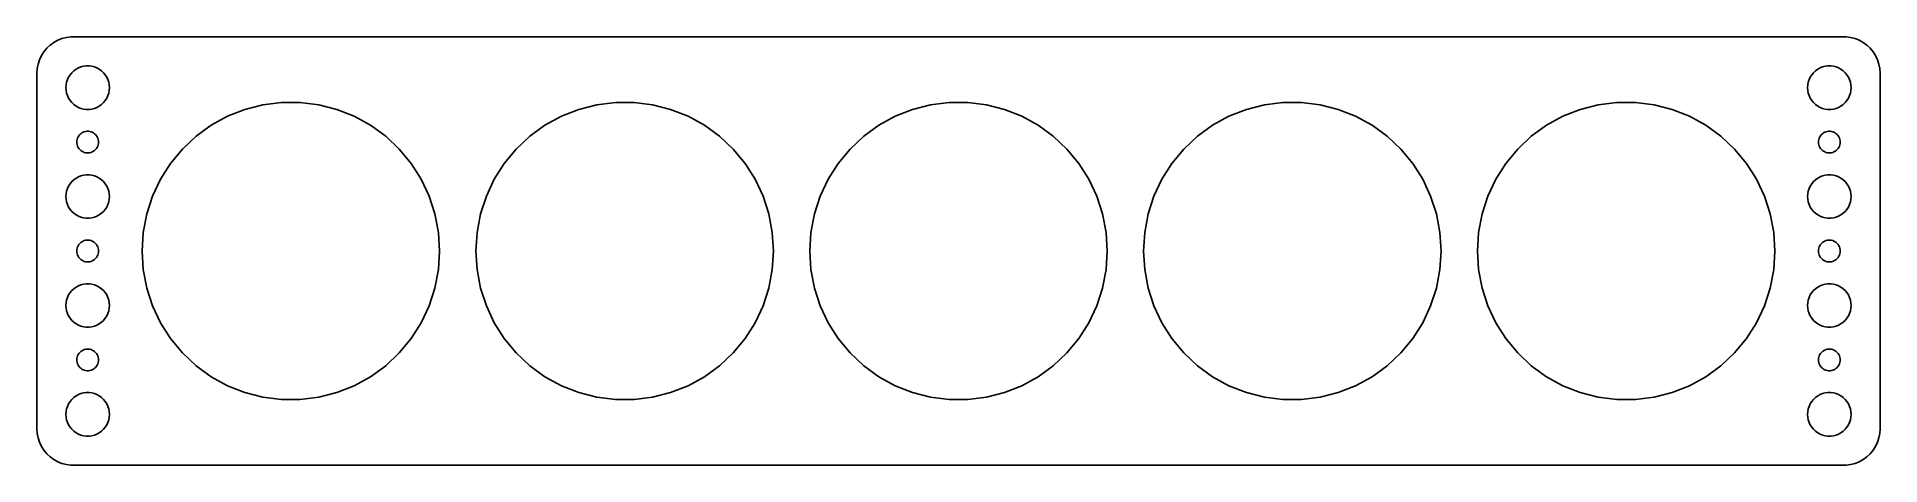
# Model space of a CAD drawing. Header units: metres. Extents: x -127 to 127, y -29 to 29.
import ezdxf

# ---------------------------------------------------------------- set-up
doc = ezdxf.new("R2010")
doc.units = ezdxf.units.M

msp = doc.modelspace()

# ---------------------------------------------------------------- linework, layer by layer
for p, q in [((-125.187, 28.3526), (-125.645, 27.9227)), ((-124.679, 28.7216), (-125.187, 28.3526)), ((-124.129, 29.0241), (-124.679, 28.7216)), ((-123.545, 29.2553), (-124.129, 29.0241)), ((-122.937, 29.4114), (-123.545, 29.2553)), ((-122.314, 29.4901), (-122.937, 29.4114)), ((122.314, 29.4901), (-122.314, 29.4901)), ((122.937, 29.4114), (122.314, 29.4901)), ((123.545, 29.2553), (122.937, 29.4114)), ((124.129, 29.0241), (123.545, 29.2553)), ((124.679, 28.7216), (124.129, 29.0241)), ((125.187, 28.3526), (124.679, 28.7216)), ((125.645, 27.9227), (125.187, 28.3526)), ((-126.843, 25.7434), (-126.961, 25.1267)), ((-126.649, 26.3406), (-126.843, 25.7434)), ((-126.382, 26.9088), (-126.649, 26.3406)), ((-126.045, 27.4389), (-126.382, 26.9088)), ((-125.645, 27.9227), (-126.045, 27.4389)), ((-120.927, 25.3532), (-120.562, 25.4469)), ((-120.562, 25.4469), (-120.188, 25.4941)), ((-120.188, 25.4941), (-119.812, 25.4941)), ((-119.812, 25.4941), (-119.438, 25.4469)), ((-119.438, 25.4469), (-119.073, 25.3532)), ((119.073, 25.3532), (119.438, 25.4469)), ((119.438, 25.4469), (119.812, 25.4941)), ((119.812, 25.4941), (120.188, 25.4941)), ((120.188, 25.4941), (120.562, 25.4469)), ((120.562, 25.4469), (120.927, 25.3532)), ((126.045, 27.4389), (125.645, 27.9227)), ((126.382, 26.9088), (126.045, 27.4389)), ((126.649, 26.3406), (126.382, 26.9088)), ((126.843, 25.7434), (126.649, 26.3406)), ((126.961, 25.1267), (126.843, 25.7434)), ((-126.961, 25.1267), (-127, 24.5)), ((-127, 24.5), (-127, -24.5)), ((-123, 22.5), (-122.976, 22.876)), ((-122.976, 22.876), (-122.906, 23.2461)), ((-122.906, 23.2461), (-122.789, 23.6044)), ((-122.789, 23.6044), (-122.629, 23.9453)), ((-122.629, 23.9453), (-122.427, 24.2634)), ((-122.427, 24.2634), (-122.187, 24.5536)), ((-122.187, 24.5536), (-121.912, 24.8115)), ((-121.912, 24.8115), (-121.607, 25.033)), ((-121.607, 25.033), (-121.277, 25.2145)), ((-121.277, 25.2145), (-120.927, 25.3532)), ((-119.073, 25.3532), (-118.723, 25.2145)), ((-118.723, 25.2145), (-118.393, 25.033)), ((-118.393, 25.033), (-118.088, 24.8115)), ((-118.088, 24.8115), (-117.813, 24.5536)), ((-117.813, 24.5536), (-117.573, 24.2634)), ((-117.573, 24.2634), (-117.371, 23.9453)), ((-117.371, 23.9453), (-117.211, 23.6044)), ((-117.211, 23.6044), (-117.094, 23.2461)), ((-117.094, 23.2461), (-117.024, 22.876)), ((-117.024, 22.876), (-117, 22.5)), ((117, 22.5), (117.024, 22.876)), ((117.024, 22.876), (117.094, 23.2461)), ((117.094, 23.2461), (117.211, 23.6044)), ((117.211, 23.6044), (117.371, 23.9453)), ((117.371, 23.9453), (117.573, 24.2634)), ((117.573, 24.2634), (117.813, 24.5536)), ((117.813, 24.5536), (118.088, 24.8115)), ((118.088, 24.8115), (118.393, 25.033)), ((118.393, 25.033), (118.723, 25.2145)), ((118.723, 25.2145), (119.073, 25.3532)), ((120.927, 25.3532), (121.277, 25.2145)), ((121.277, 25.2145), (121.607, 25.033)), ((121.607, 25.033), (121.912, 24.8115)), ((121.912, 24.8115), (122.187, 24.5536)), ((122.187, 24.5536), (122.427, 24.2634)), ((122.427, 24.2634), (122.629, 23.9453)), ((122.629, 23.9453), (122.789, 23.6044)), ((122.789, 23.6044), (122.906, 23.2461)), ((122.906, 23.2461), (122.976, 22.876)), ((122.976, 22.876), (123, 22.5)), ((127, 24.5), (126.961, 25.1267)), ((127, -24.5), (127, 24.5)), ((-122.976, 22.124), (-123, 22.5)), ((-122.906, 21.7539), (-122.976, 22.124)), ((-122.789, 21.3956), (-122.906, 21.7539)), ((-122.629, 21.0547), (-122.789, 21.3956)), ((-122.427, 20.7366), (-122.629, 21.0547)), ((-122.187, 20.4464), (-122.427, 20.7366)), ((-121.912, 20.1884), (-122.187, 20.4464)), ((-117.813, 20.4464), (-118.088, 20.1884)), ((-117.573, 20.7366), (-117.813, 20.4464)), ((-117.371, 21.0547), (-117.573, 20.7366)), ((-117.211, 21.3956), (-117.371, 21.0547)), ((-117.094, 21.7539), (-117.211, 21.3956)), ((-117.024, 22.124), (-117.094, 21.7539)), ((-117, 22.5), (-117.024, 22.124)), ((-95.8413, 20.1369), (-93.2872, 20.4595)), ((-93.2872, 20.4595), (-90.7128, 20.4595)), ((-90.7128, 20.4595), (-88.1587, 20.1369)), ((-49.8413, 20.1369), (-47.2872, 20.4595)), ((-47.2872, 20.4595), (-44.7128, 20.4595)), ((-44.7128, 20.4595), (-42.1587, 20.1369)), ((-3.84131, 20.1369), (-1.2872, 20.4595)), ((-1.2872, 20.4595), (1.2872, 20.4595)), ((1.2872, 20.4595), (3.84131, 20.1369)), ((42.1587, 20.1369), (44.7128, 20.4595)), ((44.7128, 20.4595), (47.2872, 20.4595)), ((47.2872, 20.4595), (49.8413, 20.1369)), ((88.1587, 20.1369), (90.7128, 20.4595)), ((90.7128, 20.4595), (93.2872, 20.4595)), ((93.2872, 20.4595), (95.8413, 20.1369)), ((117.024, 22.124), (117, 22.5)), ((117.094, 21.7539), (117.024, 22.124)), ((117.211, 21.3956), (117.094, 21.7539)), ((117.371, 21.0547), (117.211, 21.3956)), ((117.573, 20.7366), (117.371, 21.0547)), ((117.813, 20.4464), (117.573, 20.7366)), ((118.088, 20.1884), (117.813, 20.4464)), ((122.187, 20.4464), (121.912, 20.1884)), ((122.427, 20.7366), (122.187, 20.4464)), ((122.629, 21.0547), (122.427, 20.7366)), ((122.789, 21.3956), (122.629, 21.0547)), ((122.906, 21.7539), (122.789, 21.3956)), ((122.976, 22.124), (122.906, 21.7539)), ((123, 22.5), (122.976, 22.124)), ((-121.607, 19.967), (-121.912, 20.1884)), ((-121.277, 19.7855), (-121.607, 19.967)), ((-120.927, 19.6468), (-121.277, 19.7855)), ((-120.562, 19.5531), (-120.927, 19.6468)), ((-120.188, 19.5059), (-120.562, 19.5531)), ((-119.812, 19.5059), (-120.188, 19.5059)), ((-119.438, 19.5531), (-119.812, 19.5059)), ((-119.073, 19.6468), (-119.438, 19.5531)), ((-118.723, 19.7855), (-119.073, 19.6468)), ((-118.393, 19.967), (-118.723, 19.7855)), ((-118.088, 20.1884), (-118.393, 19.967)), ((-102.984, 17.3087), (-100.728, 18.549)), ((-100.728, 18.549), (-98.3348, 19.4967)), ((-98.3348, 19.4967), (-95.8413, 20.1369)), ((-88.1587, 20.1369), (-85.6651, 19.4967)), ((-85.6651, 19.4967), (-83.2715, 18.549)), ((-83.2715, 18.549), (-81.0155, 17.3087)), ((-56.9844, 17.3087), (-54.7285, 18.549)), ((-54.7285, 18.549), (-52.3348, 19.4967)), ((-52.3348, 19.4967), (-49.8413, 20.1369)), ((-42.1587, 20.1369), (-39.6651, 19.4967)), ((-39.6651, 19.4967), (-37.2715, 18.549)), ((-37.2715, 18.549), (-35.0155, 17.3087)), ((-10.9844, 17.3087), (-8.72847, 18.549)), ((-8.72847, 18.549), (-6.33484, 19.4967)), ((-6.33484, 19.4967), (-3.84131, 20.1369)), ((3.84131, 20.1369), (6.33484, 19.4967)), ((6.33484, 19.4967), (8.72847, 18.549)), ((8.72847, 18.549), (10.9844, 17.3087)), ((35.0155, 17.3087), (37.2715, 18.549)), ((37.2715, 18.549), (39.6651, 19.4967)), ((39.6651, 19.4967), (42.1587, 20.1369)), ((49.8413, 20.1369), (52.3348, 19.4967)), ((52.3348, 19.4967), (54.7285, 18.549)), ((54.7285, 18.549), (56.9844, 17.3087)), ((81.0155, 17.3087), (83.2715, 18.549)), ((83.2715, 18.549), (85.6651, 19.4967)), ((85.6651, 19.4967), (88.1587, 20.1369)), ((95.8413, 20.1369), (98.3348, 19.4967)), ((98.3348, 19.4967), (100.728, 18.549)), ((100.728, 18.549), (102.984, 17.3087)), ((118.393, 19.967), (118.088, 20.1884)), ((118.723, 19.7855), (118.393, 19.967)), ((119.073, 19.6468), (118.723, 19.7855)), ((119.438, 19.5531), (119.073, 19.6468)), ((119.812, 19.5059), (119.438, 19.5531)), ((120.188, 19.5059), (119.812, 19.5059)), ((120.562, 19.5531), (120.188, 19.5059)), ((120.927, 19.6468), (120.562, 19.5531)), ((121.277, 19.7855), (120.927, 19.6468)), ((121.607, 19.967), (121.277, 19.7855)), ((121.912, 20.1884), (121.607, 19.967)), ((-121.488, 15.188), (-121.453, 15.373)), ((-121.453, 15.373), (-121.395, 15.5522)), ((-121.395, 15.5522), (-121.314, 15.7226)), ((-121.314, 15.7226), (-121.214, 15.8817)), ((-121.214, 15.8817), (-121.093, 16.0268)), ((-121.093, 16.0268), (-120.956, 16.1558)), ((-120.956, 16.1558), (-120.804, 16.2665)), ((-120.804, 16.2665), (-120.639, 16.3572)), ((-120.639, 16.3572), (-120.464, 16.4266)), ((-120.464, 16.4266), (-120.281, 16.4734)), ((-120.281, 16.4734), (-120.094, 16.497)), ((-120.094, 16.497), (-119.906, 16.497)), ((-119.906, 16.497), (-119.719, 16.4734)), ((-119.719, 16.4734), (-119.536, 16.4266)), ((-119.536, 16.4266), (-119.361, 16.3572)), ((-119.361, 16.3572), (-119.196, 16.2665)), ((-119.196, 16.2665), (-119.044, 16.1558)), ((-119.044, 16.1558), (-118.907, 16.0268)), ((-118.907, 16.0268), (-118.786, 15.8817)), ((-118.786, 15.8817), (-118.686, 15.7226)), ((-118.686, 15.7226), (-118.605, 15.5522)), ((-118.605, 15.5522), (-118.547, 15.373)), ((-118.547, 15.373), (-118.512, 15.188)), ((-106.944, 14.0332), (-105.067, 15.7955)), ((-105.067, 15.7955), (-102.984, 17.3087)), ((-81.0155, 17.3087), (-78.9328, 15.7955)), ((-78.9328, 15.7955), (-77.0561, 14.0332)), ((-60.9438, 14.0332), (-59.0672, 15.7955)), ((-59.0672, 15.7955), (-56.9844, 17.3087)), ((-35.0155, 17.3087), (-32.9328, 15.7955)), ((-32.9328, 15.7955), (-31.0561, 14.0332)), ((-14.9438, 14.0332), (-13.0672, 15.7955)), ((-13.0672, 15.7955), (-10.9844, 17.3087)), ((10.9844, 17.3087), (13.0672, 15.7955)), ((13.0672, 15.7955), (14.9438, 14.0332)), ((31.0561, 14.0332), (32.9328, 15.7955)), ((32.9328, 15.7955), (35.0155, 17.3087)), ((56.9844, 17.3087), (59.0672, 15.7955)), ((59.0672, 15.7955), (60.9438, 14.0332)), ((77.0561, 14.0332), (78.9328, 15.7955)), ((78.9328, 15.7955), (81.0155, 17.3087)), ((102.984, 17.3087), (105.067, 15.7955)), ((105.067, 15.7955), (106.944, 14.0332)), ((118.512, 15.188), (118.547, 15.373)), ((118.547, 15.373), (118.605, 15.5522)), ((118.605, 15.5522), (118.686, 15.7226)), ((118.686, 15.7226), (118.786, 15.8817)), ((118.786, 15.8817), (118.907, 16.0268)), ((118.907, 16.0268), (119.044, 16.1558)), ((119.044, 16.1558), (119.196, 16.2665)), ((119.196, 16.2665), (119.361, 16.3572)), ((119.361, 16.3572), (119.536, 16.4266)), ((119.536, 16.4266), (119.719, 16.4734)), ((119.719, 16.4734), (119.906, 16.497)), ((119.906, 16.497), (120.094, 16.497)), ((120.094, 16.497), (120.281, 16.4734)), ((120.281, 16.4734), (120.464, 16.4266)), ((120.464, 16.4266), (120.639, 16.3572)), ((120.639, 16.3572), (120.804, 16.2665)), ((120.804, 16.2665), (120.956, 16.1558)), ((120.956, 16.1558), (121.093, 16.0268)), ((121.093, 16.0268), (121.214, 15.8817)), ((121.214, 15.8817), (121.314, 15.7226)), ((121.314, 15.7226), (121.395, 15.5522)), ((121.395, 15.5522), (121.453, 15.373)), ((121.453, 15.373), (121.488, 15.188)), ((-121.5, 15), (-121.488, 15.188)), ((-121.488, 14.812), (-121.5, 15)), ((-121.453, 14.627), (-121.488, 14.812)), ((-121.395, 14.4478), (-121.453, 14.627)), ((-121.314, 14.2774), (-121.395, 14.4478)), ((-121.214, 14.1183), (-121.314, 14.2774)), ((-121.093, 13.9732), (-121.214, 14.1183)), ((-120.956, 13.8442), (-121.093, 13.9732)), ((-120.804, 13.7335), (-120.956, 13.8442)), ((-120.639, 13.6427), (-120.804, 13.7335)), ((-120.464, 13.5734), (-120.639, 13.6427)), ((-120.281, 13.5266), (-120.464, 13.5734)), ((-120.094, 13.5029), (-120.281, 13.5266)), ((-119.906, 13.5029), (-120.094, 13.5029)), ((-119.719, 13.5266), (-119.906, 13.5029)), ((-119.536, 13.5734), (-119.719, 13.5266)), ((-119.361, 13.6427), (-119.536, 13.5734)), ((-119.196, 13.7335), (-119.361, 13.6427)), ((-119.044, 13.8442), (-119.196, 13.7335)), ((-118.907, 13.9732), (-119.044, 13.8442)), ((-118.786, 14.1183), (-118.907, 13.9732)), ((-118.686, 14.2774), (-118.786, 14.1183)), ((-118.605, 14.4478), (-118.686, 14.2774)), ((-118.547, 14.627), (-118.605, 14.4478)), ((-118.512, 14.812), (-118.547, 14.627)), ((-118.512, 15.188), (-118.5, 15)), ((-118.5, 15), (-118.512, 14.812)), ((-108.585, 12.0496), (-106.944, 14.0332)), ((-77.0561, 14.0332), (-75.4151, 12.0496)), ((-62.5848, 12.0496), (-60.9438, 14.0332)), ((-31.0561, 14.0332), (-29.4151, 12.0496)), ((-16.5848, 12.0496), (-14.9438, 14.0332)), ((14.9438, 14.0332), (16.5848, 12.0496)), ((29.4151, 12.0496), (31.0561, 14.0332)), ((60.9438, 14.0332), (62.5848, 12.0496)), ((75.4151, 12.0496), (77.0561, 14.0332)), ((106.944, 14.0332), (108.585, 12.0496)), ((118.5, 15), (118.512, 15.188)), ((118.512, 14.812), (118.5, 15)), ((118.547, 14.627), (118.512, 14.812)), ((118.605, 14.4478), (118.547, 14.627)), ((118.686, 14.2774), (118.605, 14.4478)), ((118.786, 14.1183), (118.686, 14.2774)), ((118.907, 13.9732), (118.786, 14.1183)), ((119.044, 13.8442), (118.907, 13.9732)), ((119.196, 13.7335), (119.044, 13.8442)), ((119.361, 13.6427), (119.196, 13.7335)), ((119.536, 13.5734), (119.361, 13.6427)), ((119.719, 13.5266), (119.536, 13.5734)), ((119.906, 13.5029), (119.719, 13.5266)), ((120.094, 13.5029), (119.906, 13.5029)), ((120.281, 13.5266), (120.094, 13.5029)), ((120.464, 13.5734), (120.281, 13.5266)), ((120.639, 13.6427), (120.464, 13.5734)), ((120.804, 13.7335), (120.639, 13.6427)), ((120.956, 13.8442), (120.804, 13.7335)), ((121.093, 13.9732), (120.956, 13.8442)), ((121.214, 14.1183), (121.093, 13.9732)), ((121.314, 14.2774), (121.214, 14.1183)), ((121.395, 14.4478), (121.314, 14.2774)), ((121.453, 14.627), (121.395, 14.4478)), ((121.488, 14.812), (121.453, 14.627)), ((121.488, 15.188), (121.5, 15)), ((121.5, 15), (121.488, 14.812)), ((-121.607, 10.033), (-121.277, 10.2145)), ((-121.277, 10.2145), (-120.927, 10.3532)), ((-120.927, 10.3532), (-120.562, 10.4469)), ((-120.562, 10.4469), (-120.188, 10.4941)), ((-120.188, 10.4941), (-119.812, 10.4941)), ((-119.812, 10.4941), (-119.438, 10.4469)), ((-119.438, 10.4469), (-119.073, 10.3532)), ((-119.073, 10.3532), (-118.723, 10.2145)), ((-118.723, 10.2145), (-118.393, 10.033)), ((-109.964, 9.87595), (-108.585, 12.0496)), ((-75.4151, 12.0496), (-74.0357, 9.87595)), ((-63.9643, 9.87595), (-62.5848, 12.0496)), ((-29.4151, 12.0496), (-28.0357, 9.87595)), ((-17.9643, 9.87595), (-16.5848, 12.0496)), ((16.5848, 12.0496), (17.9643, 9.87595)), ((28.0357, 9.87595), (29.4151, 12.0496)), ((62.5848, 12.0496), (63.9643, 9.87595)), ((74.0357, 9.87595), (75.4151, 12.0496)), ((108.585, 12.0496), (109.964, 9.87595)), ((118.393, 10.033), (118.723, 10.2145)), ((118.723, 10.2145), (119.073, 10.3532)), ((119.073, 10.3532), (119.438, 10.4469)), ((119.438, 10.4469), (119.812, 10.4941)), ((119.812, 10.4941), (120.188, 10.4941)), ((120.188, 10.4941), (120.562, 10.4469)), ((120.562, 10.4469), (120.927, 10.3532)), ((120.927, 10.3532), (121.277, 10.2145)), ((121.277, 10.2145), (121.607, 10.033)), ((-123, 7.5), (-122.976, 7.87599)), ((-122.976, 7.87599), (-122.906, 8.24606)), ((-122.906, 8.24606), (-122.789, 8.60437)), ((-122.789, 8.60437), (-122.629, 8.94525)), ((-122.629, 8.94525), (-122.427, 9.26335)), ((-122.427, 9.26335), (-122.187, 9.55363)), ((-122.187, 9.55363), (-121.912, 9.81154)), ((-121.912, 9.81154), (-121.607, 10.033)), ((-118.393, 10.033), (-118.088, 9.81154)), ((-118.088, 9.81154), (-117.813, 9.55363)), ((-117.813, 9.55363), (-117.573, 9.26335)), ((-117.573, 9.26335), (-117.371, 8.94525)), ((-117.371, 8.94525), (-117.211, 8.60437)), ((-117.211, 8.60437), (-117.094, 8.24606)), ((-117.094, 8.24606), (-117.024, 7.87599)), ((-117.024, 7.87599), (-117, 7.5)), ((-111.06, 7.54654), (-109.964, 9.87595)), ((-74.0357, 9.87595), (-72.9396, 7.54654)), ((-65.0604, 7.54654), (-63.9643, 9.87595)), ((-28.0357, 9.87595), (-26.9396, 7.54654)), ((-19.0604, 7.54654), (-17.9643, 9.87595)), ((17.9643, 9.87595), (19.0604, 7.54654)), ((26.9396, 7.54654), (28.0357, 9.87595)), ((63.9643, 9.87595), (65.0604, 7.54654)), ((72.9396, 7.54654), (74.0357, 9.87595)), ((109.964, 9.87595), (111.06, 7.54654)), ((117, 7.5), (117.024, 7.87599)), ((117.024, 7.87599), (117.094, 8.24606)), ((117.094, 8.24606), (117.211, 8.60437)), ((117.211, 8.60437), (117.371, 8.94525)), ((117.371, 8.94525), (117.573, 9.26335)), ((117.573, 9.26335), (117.813, 9.55363)), ((117.813, 9.55363), (118.088, 9.81154)), ((118.088, 9.81154), (118.393, 10.033)), ((121.607, 10.033), (121.912, 9.81154)), ((121.912, 9.81154), (122.187, 9.55363)), ((122.187, 9.55363), (122.427, 9.26335)), ((122.427, 9.26335), (122.629, 8.94525)), ((122.629, 8.94525), (122.789, 8.60437)), ((122.789, 8.60437), (122.906, 8.24606)), ((122.906, 8.24606), (122.976, 7.87599)), ((122.976, 7.87599), (123, 7.5)), ((-122.976, 7.12399), (-123, 7.5)), ((-122.906, 6.75392), (-122.976, 7.12399)), ((-122.789, 6.39561), (-122.906, 6.75392)), ((-122.629, 6.05473), (-122.789, 6.39561)), ((-122.427, 5.73663), (-122.629, 6.05473)), ((-122.187, 5.44635), (-122.427, 5.73663)), ((-121.912, 5.18845), (-122.187, 5.44635)), ((-121.607, 4.96701), (-121.912, 5.18845)), ((-118.088, 5.18845), (-118.393, 4.96701)), ((-117.813, 5.44635), (-118.088, 5.18845)), ((-117.573, 5.73663), (-117.813, 5.44635)), ((-117.371, 6.05473), (-117.573, 5.73663)), ((-117.211, 6.39561), (-117.371, 6.05473)), ((-117.094, 6.75392), (-117.211, 6.39561)), ((-117.024, 7.12399), (-117.094, 6.75392)), ((-117, 7.5), (-117.024, 7.12399)), ((-112.338, 2.56932), (-111.856, 5.09813)), ((-111.856, 5.09813), (-111.06, 7.54654)), ((-72.9396, 7.54654), (-72.144, 5.09813)), ((-72.144, 5.09813), (-71.6617, 2.56932)), ((-66.3383, 2.56932), (-65.856, 5.09813)), ((-65.856, 5.09813), (-65.0604, 7.54654)), ((-26.9396, 7.54654), (-26.144, 5.09813)), ((-26.144, 5.09813), (-25.6616, 2.56932)), ((-20.3383, 2.56932), (-19.8559, 5.09813)), ((-19.8559, 5.09813), (-19.0604, 7.54654)), ((19.0604, 7.54654), (19.8559, 5.09813)), ((19.8559, 5.09813), (20.3383, 2.56932)), ((25.6616, 2.56932), (26.144, 5.09813)), ((26.144, 5.09813), (26.9396, 7.54654)), ((65.0604, 7.54654), (65.856, 5.09813)), ((65.856, 5.09813), (66.3383, 2.56932)), ((71.6617, 2.56932), (72.144, 5.09813)), ((72.144, 5.09813), (72.9396, 7.54654)), ((111.06, 7.54654), (111.856, 5.09813)), ((111.856, 5.09813), (112.338, 2.56932)), ((117.024, 7.12399), (117, 7.5)), ((117.094, 6.75392), (117.024, 7.12399)), ((117.211, 6.39561), (117.094, 6.75392)), ((117.371, 6.05473), (117.211, 6.39561)), ((117.573, 5.73663), (117.371, 6.05473)), ((117.813, 5.44635), (117.573, 5.73663)), ((118.088, 5.18845), (117.813, 5.44635)), ((118.393, 4.96701), (118.088, 5.18845)), ((121.912, 5.18845), (121.607, 4.96701)), ((122.187, 5.44635), (121.912, 5.18845)), ((122.427, 5.73663), (122.187, 5.44635)), ((122.629, 6.05473), (122.427, 5.73663)), ((122.789, 6.39561), (122.629, 6.05473)), ((122.906, 6.75392), (122.789, 6.39561)), ((122.976, 7.12399), (122.906, 6.75392)), ((123, 7.5), (122.976, 7.12399)), ((-121.277, 4.78551), (-121.607, 4.96701)), ((-120.927, 4.64682), (-121.277, 4.78551)), ((-120.562, 4.55313), (-120.927, 4.64682)), ((-120.188, 4.50591), (-120.562, 4.55313)), ((-119.812, 4.50591), (-120.188, 4.50591)), ((-119.438, 4.55313), (-119.812, 4.50591)), ((-119.073, 4.64682), (-119.438, 4.55313)), ((-118.723, 4.78551), (-119.073, 4.64682)), ((-118.393, 4.96701), (-118.723, 4.78551)), ((-112.5, 0), (-112.338, 2.56932)), ((-71.6617, 2.56932), (-71.5, 0)), ((-66.5, 0), (-66.3383, 2.56932)), ((-25.6616, 2.56932), (-25.5, 0)), ((-20.5, 0), (-20.3383, 2.56932)), ((20.3383, 2.56932), (20.5, 0)), ((25.5, 0), (25.6616, 2.56932)), ((66.3383, 2.56932), (66.5, 0)), ((71.5, 0), (71.6617, 2.56932)), ((112.338, 2.56932), (112.5, 0)), ((118.723, 4.78551), (118.393, 4.96701)), ((119.073, 4.64682), (118.723, 4.78551)), ((119.438, 4.55313), (119.073, 4.64682)), ((119.812, 4.50591), (119.438, 4.55313)), ((120.188, 4.50591), (119.812, 4.50591)), ((120.562, 4.55313), (120.188, 4.50591)), ((120.927, 4.64682), (120.562, 4.55313)), ((121.277, 4.78551), (120.927, 4.64682)), ((121.607, 4.96701), (121.277, 4.78551)), ((-121.5, 0), (-121.488, 0.18799)), ((-121.488, -0.18799), (-121.5, 0)), ((-121.488, 0.18799), (-121.453, 0.37303)), ((-121.453, 0.37303), (-121.395, 0.55219)), ((-121.395, 0.55219), (-121.314, 0.72263)), ((-121.314, 0.72263), (-121.214, 0.88167)), ((-121.214, 0.88167), (-121.093, 1.02681)), ((-121.093, 1.02681), (-120.956, 1.15576)), ((-120.956, 1.15576), (-120.804, 1.26648)), ((-120.804, 1.26648), (-120.639, 1.35724)), ((-120.639, 1.35724), (-120.464, 1.42657)), ((-120.464, 1.42657), (-120.281, 1.47342)), ((-120.281, 1.47342), (-120.094, 1.49704)), ((-120.094, 1.49704), (-119.906, 1.49704)), ((-119.906, 1.49704), (-119.719, 1.47342)), ((-119.719, 1.47342), (-119.536, 1.42657)), ((-119.536, 1.42657), (-119.361, 1.35724)), ((-119.361, 1.35724), (-119.196, 1.26648)), ((-119.196, 1.26648), (-119.044, 1.15576)), ((-119.044, 1.15576), (-118.907, 1.02681)), ((-118.907, 1.02681), (-118.786, 0.88167)), ((-118.786, 0.88167), (-118.686, 0.72263)), ((-118.686, 0.72263), (-118.605, 0.55219)), ((-118.605, 0.55219), (-118.547, 0.37303)), ((-118.547, 0.37303), (-118.512, 0.18799)), ((-118.512, 0.18799), (-118.5, 0)), ((-118.5, 0), (-118.512, -0.18799)), ((-112.338, -2.56932), (-112.5, 0)), ((-71.5, 0), (-71.6617, -2.56932)), ((-66.3383, -2.56932), (-66.5, 0)), ((-25.5, 0), (-25.6616, -2.56932)), ((-20.3383, -2.56932), (-20.5, 0)), ((20.5, 0), (20.3383, -2.56932)), ((25.6616, -2.56932), (25.5, 0)), ((66.5, 0), (66.3383, -2.56932)), ((71.6617, -2.56932), (71.5, 0)), ((112.5, 0), (112.338, -2.56932)), ((118.5, 0), (118.512, 0.18799)), ((118.512, -0.18799), (118.5, 0)), ((118.512, 0.18799), (118.547, 0.37303)), ((118.547, 0.37303), (118.605, 0.55219)), ((118.605, 0.55219), (118.686, 0.72263)), ((118.686, 0.72263), (118.786, 0.88167)), ((118.786, 0.88167), (118.907, 1.02681)), ((118.907, 1.02681), (119.044, 1.15576)), ((119.044, 1.15576), (119.196, 1.26648)), ((119.196, 1.26648), (119.361, 1.35724)), ((119.361, 1.35724), (119.536, 1.42657)), ((119.536, 1.42657), (119.719, 1.47342)), ((119.719, 1.47342), (119.906, 1.49704)), ((119.906, 1.49704), (120.094, 1.49704)), ((120.094, 1.49704), (120.281, 1.47342)), ((120.281, 1.47342), (120.464, 1.42657)), ((120.464, 1.42657), (120.639, 1.35724)), ((120.639, 1.35724), (120.804, 1.26648)), ((120.804, 1.26648), (120.956, 1.15576)), ((120.956, 1.15576), (121.093, 1.02681)), ((121.093, 1.02681), (121.214, 0.88167)), ((121.214, 0.88167), (121.314, 0.72263)), ((121.314, 0.72263), (121.395, 0.55219)), ((121.395, 0.55219), (121.453, 0.37303)), ((121.453, 0.37303), (121.488, 0.18799)), ((121.488, 0.18799), (121.5, 0)), ((121.5, 0), (121.488, -0.18799)), ((-121.453, -0.37303), (-121.488, -0.18799)), ((-121.395, -0.55219), (-121.453, -0.37303)), ((-121.314, -0.72263), (-121.395, -0.55219)), ((-121.214, -0.88167), (-121.314, -0.72263)), ((-121.093, -1.02681), (-121.214, -0.88167)), ((-120.956, -1.15576), (-121.093, -1.02681)), ((-120.804, -1.26648), (-120.956, -1.15576)), ((-120.639, -1.35724), (-120.804, -1.26648)), ((-120.464, -1.42657), (-120.639, -1.35724)), ((-120.281, -1.47342), (-120.464, -1.42657)), ((-120.094, -1.49704), (-120.281, -1.47342)), ((-119.906, -1.49704), (-120.094, -1.49704)), ((-119.719, -1.47342), (-119.906, -1.49704)), ((-119.536, -1.42657), (-119.719, -1.47342)), ((-119.361, -1.35724), (-119.536, -1.42657)), ((-119.196, -1.26648), (-119.361, -1.35724)), ((-119.044, -1.15576), (-119.196, -1.26648)), ((-118.907, -1.02681), (-119.044, -1.15576)), ((-118.786, -0.88167), (-118.907, -1.02681)), ((-118.686, -0.72263), (-118.786, -0.88167)), ((-118.605, -0.55219), (-118.686, -0.72263)), ((-118.547, -0.37303), (-118.605, -0.55219)), ((-118.512, -0.18799), (-118.547, -0.37303)), ((118.547, -0.37303), (118.512, -0.18799)), ((118.605, -0.55219), (118.547, -0.37303)), ((118.686, -0.72263), (118.605, -0.55219)), ((118.786, -0.88167), (118.686, -0.72263)), ((118.907, -1.02681), (118.786, -0.88167)), ((119.044, -1.15576), (118.907, -1.02681)), ((119.196, -1.26648), (119.044, -1.15576)), ((119.361, -1.35724), (119.196, -1.26648)), ((119.536, -1.42657), (119.361, -1.35724)), ((119.719, -1.47342), (119.536, -1.42657)), ((119.906, -1.49704), (119.719, -1.47342)), ((120.094, -1.49704), (119.906, -1.49704)), ((120.281, -1.47342), (120.094, -1.49704)), ((120.464, -1.42657), (120.281, -1.47342)), ((120.639, -1.35724), (120.464, -1.42657)), ((120.804, -1.26648), (120.639, -1.35724)), ((120.956, -1.15576), (120.804, -1.26648)), ((121.093, -1.02681), (120.956, -1.15576)), ((121.214, -0.88167), (121.093, -1.02681)), ((121.314, -0.72263), (121.214, -0.88167)), ((121.395, -0.55219), (121.314, -0.72263)), ((121.453, -0.37303), (121.395, -0.55219)), ((121.488, -0.18799), (121.453, -0.37303)), ((-121.912, -5.18845), (-121.607, -4.96701)), ((-121.607, -4.96701), (-121.277, -4.78551)), ((-121.277, -4.78551), (-120.927, -4.64682)), ((-120.927, -4.64682), (-120.562, -4.55313)), ((-120.562, -4.55313), (-120.188, -4.50591)), ((-120.188, -4.50591), (-119.812, -4.50591)), ((-119.812, -4.50591), (-119.438, -4.55313)), ((-119.438, -4.55313), (-119.073, -4.64682)), ((-119.073, -4.64682), (-118.723, -4.78551)), ((-118.723, -4.78551), (-118.393, -4.96701)), ((-118.393, -4.96701), (-118.088, -5.18845)), ((-111.856, -5.09813), (-112.338, -2.56932)), ((-71.6617, -2.56932), (-72.144, -5.09813)), ((-65.856, -5.09813), (-66.3383, -2.56932)), ((-25.6616, -2.56932), (-26.144, -5.09813)), ((-19.8559, -5.09813), (-20.3383, -2.56932)), ((20.3383, -2.56932), (19.8559, -5.09813)), ((26.144, -5.09813), (25.6616, -2.56932)), ((66.3383, -2.56932), (65.856, -5.09813)), ((72.144, -5.09813), (71.6617, -2.56932)), ((112.338, -2.56932), (111.856, -5.09813)), ((118.088, -5.18845), (118.393, -4.96701)), ((118.393, -4.96701), (118.723, -4.78551)), ((118.723, -4.78551), (119.073, -4.64682)), ((119.073, -4.64682), (119.438, -4.55313)), ((119.438, -4.55313), (119.812, -4.50591)), ((119.812, -4.50591), (120.188, -4.50591)), ((120.188, -4.50591), (120.562, -4.55313)), ((120.562, -4.55313), (120.927, -4.64682)), ((120.927, -4.64682), (121.277, -4.78551)), ((121.277, -4.78551), (121.607, -4.96701)), ((121.607, -4.96701), (121.912, -5.18845)), ((-123, -7.5), (-122.976, -7.12399)), ((-122.976, -7.87599), (-123, -7.5)), ((-122.976, -7.12399), (-122.906, -6.75392)), ((-122.906, -6.75392), (-122.789, -6.39561)), ((-122.789, -6.39561), (-122.629, -6.05473)), ((-122.629, -6.05473), (-122.427, -5.73663)), ((-122.427, -5.73663), (-122.187, -5.44635)), ((-122.187, -5.44635), (-121.912, -5.18845)), ((-118.088, -5.18845), (-117.813, -5.44635)), ((-117.813, -5.44635), (-117.573, -5.73663)), ((-117.573, -5.73663), (-117.371, -6.05473)), ((-117.371, -6.05473), (-117.211, -6.39561)), ((-117.211, -6.39561), (-117.094, -6.75392)), ((-117.094, -6.75392), (-117.024, -7.12399)), ((-117.024, -7.12399), (-117, -7.5)), ((-117, -7.5), (-117.024, -7.87599)), ((-111.06, -7.54654), (-111.856, -5.09813)), ((-109.964, -9.87595), (-111.06, -7.54654)), ((-72.9396, -7.54654), (-74.0357, -9.87595)), ((-72.144, -5.09813), (-72.9396, -7.54654)), ((-65.0604, -7.54654), (-65.856, -5.09813)), ((-63.9643, -9.87595), (-65.0604, -7.54654)), ((-26.9396, -7.54654), (-28.0357, -9.87595)), ((-26.144, -5.09813), (-26.9396, -7.54654)), ((-19.0604, -7.54654), (-19.8559, -5.09813)), ((-17.9643, -9.87595), (-19.0604, -7.54654)), ((19.0604, -7.54654), (17.9643, -9.87595)), ((19.8559, -5.09813), (19.0604, -7.54654)), ((26.9396, -7.54654), (26.144, -5.09813)), ((28.0357, -9.87595), (26.9396, -7.54654)), ((65.0604, -7.54654), (63.9643, -9.87595)), ((65.856, -5.09813), (65.0604, -7.54654)), ((72.9396, -7.54654), (72.144, -5.09813)), ((74.0357, -9.87595), (72.9396, -7.54654)), ((111.06, -7.54654), (109.964, -9.87595)), ((111.856, -5.09813), (111.06, -7.54654)), ((117, -7.5), (117.024, -7.12399)), ((117.024, -7.87599), (117, -7.5)), ((117.024, -7.12399), (117.094, -6.75392)), ((117.094, -6.75392), (117.211, -6.39561)), ((117.211, -6.39561), (117.371, -6.05473)), ((117.371, -6.05473), (117.573, -5.73663)), ((117.573, -5.73663), (117.813, -5.44635)), ((117.813, -5.44635), (118.088, -5.18845)), ((121.912, -5.18845), (122.187, -5.44635)), ((122.187, -5.44635), (122.427, -5.73663)), ((122.427, -5.73663), (122.629, -6.05473)), ((122.629, -6.05473), (122.789, -6.39561)), ((122.789, -6.39561), (122.906, -6.75392)), ((122.906, -6.75392), (122.976, -7.12399)), ((122.976, -7.12399), (123, -7.5)), ((123, -7.5), (122.976, -7.87599)), ((-122.906, -8.24606), (-122.976, -7.87599)), ((-122.789, -8.60437), (-122.906, -8.24606)), ((-122.629, -8.94525), (-122.789, -8.60437)), ((-122.427, -9.26335), (-122.629, -8.94525)), ((-122.187, -9.55363), (-122.427, -9.26335)), ((-121.912, -9.81154), (-122.187, -9.55363)), ((-121.607, -10.033), (-121.912, -9.81154)), ((-121.277, -10.2145), (-121.607, -10.033)), ((-118.393, -10.033), (-118.723, -10.2145)), ((-118.088, -9.81154), (-118.393, -10.033)), ((-117.813, -9.55363), (-118.088, -9.81154)), ((-117.573, -9.26335), (-117.813, -9.55363)), ((-117.371, -8.94525), (-117.573, -9.26335)), ((-117.211, -8.60437), (-117.371, -8.94525)), ((-117.094, -8.24606), (-117.211, -8.60437)), ((-117.024, -7.87599), (-117.094, -8.24606)), ((-108.585, -12.0496), (-109.964, -9.87595)), ((-74.0357, -9.87595), (-75.4151, -12.0496)), ((-62.5848, -12.0496), (-63.9643, -9.87595)), ((-28.0357, -9.87595), (-29.4151, -12.0496)), ((-16.5848, -12.0496), (-17.9643, -9.87595)), ((17.9643, -9.87595), (16.5848, -12.0496)), ((29.4151, -12.0496), (28.0357, -9.87595)), ((63.9643, -9.87595), (62.5848, -12.0496)), ((75.4151, -12.0496), (74.0357, -9.87595)), ((109.964, -9.87595), (108.585, -12.0496)), ((117.094, -8.24606), (117.024, -7.87599)), ((117.211, -8.60437), (117.094, -8.24606)), ((117.371, -8.94525), (117.211, -8.60437)), ((117.573, -9.26335), (117.371, -8.94525)), ((117.813, -9.55363), (117.573, -9.26335)), ((118.088, -9.81154), (117.813, -9.55363)), ((118.393, -10.033), (118.088, -9.81154)), ((118.723, -10.2145), (118.393, -10.033)), ((121.607, -10.033), (121.277, -10.2145)), ((121.912, -9.81154), (121.607, -10.033)), ((122.187, -9.55363), (121.912, -9.81154)), ((122.427, -9.26335), (122.187, -9.55363)), ((122.629, -8.94525), (122.427, -9.26335)), ((122.789, -8.60437), (122.629, -8.94525)), ((122.906, -8.24606), (122.789, -8.60437)), ((122.976, -7.87599), (122.906, -8.24606)), ((-120.927, -10.3532), (-121.277, -10.2145)), ((-120.562, -10.4469), (-120.927, -10.3532)), ((-120.188, -10.4941), (-120.562, -10.4469)), ((-119.812, -10.4941), (-120.188, -10.4941)), ((-119.438, -10.4469), (-119.812, -10.4941)), ((-119.073, -10.3532), (-119.438, -10.4469)), ((-118.723, -10.2145), (-119.073, -10.3532)), ((-106.944, -14.0332), (-108.585, -12.0496)), ((-75.4151, -12.0496), (-77.0561, -14.0332)), ((-60.9438, -14.0332), (-62.5848, -12.0496)), ((-29.4151, -12.0496), (-31.0561, -14.0332)), ((-14.9438, -14.0332), (-16.5848, -12.0496)), ((16.5848, -12.0496), (14.9438, -14.0332)), ((31.0561, -14.0332), (29.4151, -12.0496)), ((62.5848, -12.0496), (60.9438, -14.0332)), ((77.0561, -14.0332), (75.4151, -12.0496)), ((108.585, -12.0496), (106.944, -14.0332)), ((119.073, -10.3532), (118.723, -10.2145)), ((119.438, -10.4469), (119.073, -10.3532)), ((119.812, -10.4941), (119.438, -10.4469)), ((120.188, -10.4941), (119.812, -10.4941)), ((120.562, -10.4469), (120.188, -10.4941)), ((120.927, -10.3532), (120.562, -10.4469)), ((121.277, -10.2145), (120.927, -10.3532)), ((-121.5, -15), (-121.488, -14.812)), ((-121.488, -15.188), (-121.5, -15)), ((-121.488, -14.812), (-121.453, -14.627)), ((-121.453, -15.373), (-121.488, -15.188)), ((-121.453, -14.627), (-121.395, -14.4478)), ((-121.395, -14.4478), (-121.314, -14.2774)), ((-121.314, -14.2774), (-121.214, -14.1183)), ((-121.214, -14.1183), (-121.093, -13.9732)), ((-121.093, -13.9732), (-120.956, -13.8442)), ((-120.956, -13.8442), (-120.804, -13.7335)), ((-120.804, -13.7335), (-120.639, -13.6427)), ((-120.639, -13.6427), (-120.464, -13.5734)), ((-120.464, -13.5734), (-120.281, -13.5266)), ((-120.281, -13.5266), (-120.094, -13.5029)), ((-120.094, -13.5029), (-119.906, -13.5029)), ((-119.906, -13.5029), (-119.719, -13.5266)), ((-119.719, -13.5266), (-119.536, -13.5734)), ((-119.536, -13.5734), (-119.361, -13.6427)), ((-119.361, -13.6427), (-119.196, -13.7335)), ((-119.196, -13.7335), (-119.044, -13.8442)), ((-119.044, -13.8442), (-118.907, -13.9732)), ((-118.907, -13.9732), (-118.786, -14.1183)), ((-118.786, -14.1183), (-118.686, -14.2774)), ((-118.686, -14.2774), (-118.605, -14.4478)), ((-118.605, -14.4478), (-118.547, -14.627)), ((-118.547, -14.627), (-118.512, -14.812)), ((-118.512, -15.188), (-118.547, -15.373)), ((-118.512, -14.812), (-118.5, -15)), ((-118.5, -15), (-118.512, -15.188)), ((-105.067, -15.7955), (-106.944, -14.0332)), ((-77.0561, -14.0332), (-78.9328, -15.7955)), ((-59.0672, -15.7955), (-60.9438, -14.0332)), ((-31.0561, -14.0332), (-32.9328, -15.7955)), ((-13.0672, -15.7955), (-14.9438, -14.0332)), ((14.9438, -14.0332), (13.0672, -15.7955)), ((32.9328, -15.7955), (31.0561, -14.0332)), ((60.9438, -14.0332), (59.0672, -15.7955)), ((78.9328, -15.7955), (77.0561, -14.0332)), ((106.944, -14.0332), (105.067, -15.7955)), ((118.5, -15), (118.512, -14.812)), ((118.512, -15.188), (118.5, -15)), ((118.512, -14.812), (118.547, -14.627)), ((118.547, -15.373), (118.512, -15.188)), ((118.547, -14.627), (118.605, -14.4478)), ((118.605, -14.4478), (118.686, -14.2774)), ((118.686, -14.2774), (118.786, -14.1183)), ((118.786, -14.1183), (118.907, -13.9732)), ((118.907, -13.9732), (119.044, -13.8442)), ((119.044, -13.8442), (119.196, -13.7335)), ((119.196, -13.7335), (119.361, -13.6427)), ((119.361, -13.6427), (119.536, -13.5734)), ((119.536, -13.5734), (119.719, -13.5266)), ((119.719, -13.5266), (119.906, -13.5029)), ((119.906, -13.5029), (120.094, -13.5029)), ((120.094, -13.5029), (120.281, -13.5266)), ((120.281, -13.5266), (120.464, -13.5734)), ((120.464, -13.5734), (120.639, -13.6427)), ((120.639, -13.6427), (120.804, -13.7335)), ((120.804, -13.7335), (120.956, -13.8442)), ((120.956, -13.8442), (121.093, -13.9732)), ((121.093, -13.9732), (121.214, -14.1183)), ((121.214, -14.1183), (121.314, -14.2774)), ((121.314, -14.2774), (121.395, -14.4478)), ((121.395, -14.4478), (121.453, -14.627)), ((121.453, -14.627), (121.488, -14.812)), ((121.488, -15.188), (121.453, -15.373)), ((121.488, -14.812), (121.5, -15)), ((121.5, -15), (121.488, -15.188)), ((-121.395, -15.5522), (-121.453, -15.373)), ((-121.314, -15.7226), (-121.395, -15.5522)), ((-121.214, -15.8817), (-121.314, -15.7226)), ((-121.093, -16.0268), (-121.214, -15.8817)), ((-120.956, -16.1558), (-121.093, -16.0268)), ((-120.804, -16.2665), (-120.956, -16.1558)), ((-120.639, -16.3572), (-120.804, -16.2665)), ((-120.464, -16.4266), (-120.639, -16.3572)), ((-120.281, -16.4734), (-120.464, -16.4266)), ((-120.094, -16.497), (-120.281, -16.4734)), ((-119.906, -16.497), (-120.094, -16.497)), ((-119.719, -16.4734), (-119.906, -16.497)), ((-119.536, -16.4266), (-119.719, -16.4734)), ((-119.361, -16.3572), (-119.536, -16.4266)), ((-119.196, -16.2665), (-119.361, -16.3572)), ((-119.044, -16.1558), (-119.196, -16.2665)), ((-118.907, -16.0268), (-119.044, -16.1558)), ((-118.786, -15.8817), (-118.907, -16.0268)), ((-118.686, -15.7226), (-118.786, -15.8817)), ((-118.605, -15.5522), (-118.686, -15.7226)), ((-118.547, -15.373), (-118.605, -15.5522)), ((-102.984, -17.3087), (-105.067, -15.7955)), ((-100.728, -18.549), (-102.984, -17.3087)), ((-81.0155, -17.3087), (-83.2715, -18.549)), ((-78.9328, -15.7955), (-81.0155, -17.3087)), ((-56.9844, -17.3087), (-59.0672, -15.7955)), ((-54.7285, -18.549), (-56.9844, -17.3087)), ((-35.0155, -17.3087), (-37.2715, -18.549)), ((-32.9328, -15.7955), (-35.0155, -17.3087)), ((-10.9844, -17.3087), (-13.0672, -15.7955)), ((-8.72847, -18.549), (-10.9844, -17.3087)), ((10.9844, -17.3087), (8.72847, -18.549)), ((13.0672, -15.7955), (10.9844, -17.3087)), ((35.0155, -17.3087), (32.9328, -15.7955)), ((37.2715, -18.549), (35.0155, -17.3087)), ((56.9844, -17.3087), (54.7285, -18.549)), ((59.0672, -15.7955), (56.9844, -17.3087)), ((81.0155, -17.3087), (78.9328, -15.7955)), ((83.2715, -18.549), (81.0155, -17.3087)), ((102.984, -17.3087), (100.728, -18.549)), ((105.067, -15.7955), (102.984, -17.3087)), ((118.605, -15.5522), (118.547, -15.373)), ((118.686, -15.7226), (118.605, -15.5522)), ((118.786, -15.8817), (118.686, -15.7226)), ((118.907, -16.0268), (118.786, -15.8817)), ((119.044, -16.1558), (118.907, -16.0268)), ((119.196, -16.2665), (119.044, -16.1558)), ((119.361, -16.3572), (119.196, -16.2665)), ((119.536, -16.4266), (119.361, -16.3572)), ((119.719, -16.4734), (119.536, -16.4266)), ((119.906, -16.497), (119.719, -16.4734)), ((120.094, -16.497), (119.906, -16.497)), ((120.281, -16.4734), (120.094, -16.497)), ((120.464, -16.4266), (120.281, -16.4734)), ((120.639, -16.3572), (120.464, -16.4266)), ((120.804, -16.2665), (120.639, -16.3572)), ((120.956, -16.1558), (120.804, -16.2665)), ((121.093, -16.0268), (120.956, -16.1558)), ((121.214, -15.8817), (121.093, -16.0268)), ((121.314, -15.7226), (121.214, -15.8817)), ((121.395, -15.5522), (121.314, -15.7226)), ((121.453, -15.373), (121.395, -15.5522)), ((-122.187, -20.4464), (-121.912, -20.1884)), ((-121.912, -20.1884), (-121.607, -19.967)), ((-121.607, -19.967), (-121.277, -19.7855)), ((-121.277, -19.7855), (-120.927, -19.6468)), ((-120.927, -19.6468), (-120.562, -19.5531)), ((-120.562, -19.5531), (-120.188, -19.5059)), ((-120.188, -19.5059), (-119.812, -19.5059)), ((-119.812, -19.5059), (-119.438, -19.5531)), ((-119.438, -19.5531), (-119.073, -19.6468)), ((-119.073, -19.6468), (-118.723, -19.7855)), ((-118.723, -19.7855), (-118.393, -19.967)), ((-118.393, -19.967), (-118.088, -20.1884)), ((-118.088, -20.1884), (-117.813, -20.4464)), ((-98.3348, -19.4967), (-100.728, -18.549)), ((-95.8413, -20.1369), (-98.3348, -19.4967)), ((-93.2872, -20.4595), (-95.8413, -20.1369)), ((-88.1587, -20.1369), (-90.7128, -20.4595)), ((-85.6651, -19.4967), (-88.1587, -20.1369)), ((-83.2715, -18.549), (-85.6651, -19.4967)), ((-52.3348, -19.4967), (-54.7285, -18.549)), ((-49.8413, -20.1369), (-52.3348, -19.4967)), ((-47.2872, -20.4595), (-49.8413, -20.1369)), ((-42.1587, -20.1369), (-44.7128, -20.4595)), ((-39.6651, -19.4967), (-42.1587, -20.1369)), ((-37.2715, -18.549), (-39.6651, -19.4967)), ((-6.33484, -19.4967), (-8.72847, -18.549)), ((-3.84131, -20.1369), (-6.33484, -19.4967)), ((-1.2872, -20.4595), (-3.84131, -20.1369)), ((3.84131, -20.1369), (1.2872, -20.4595)), ((6.33484, -19.4967), (3.84131, -20.1369)), ((8.72847, -18.549), (6.33484, -19.4967)), ((39.6651, -19.4967), (37.2715, -18.549)), ((42.1587, -20.1369), (39.6651, -19.4967)), ((44.7128, -20.4595), (42.1587, -20.1369)), ((49.8413, -20.1369), (47.2872, -20.4595)), ((52.3348, -19.4967), (49.8413, -20.1369)), ((54.7285, -18.549), (52.3348, -19.4967)), ((85.6651, -19.4967), (83.2715, -18.549)), ((88.1587, -20.1369), (85.6651, -19.4967)), ((90.7128, -20.4595), (88.1587, -20.1369)), ((95.8413, -20.1369), (93.2872, -20.4595)), ((98.3348, -19.4967), (95.8413, -20.1369)), ((100.728, -18.549), (98.3348, -19.4967)), ((117.813, -20.4464), (118.088, -20.1884)), ((118.088, -20.1884), (118.393, -19.967)), ((118.393, -19.967), (118.723, -19.7855)), ((118.723, -19.7855), (119.073, -19.6468)), ((119.073, -19.6468), (119.438, -19.5531)), ((119.438, -19.5531), (119.812, -19.5059)), ((119.812, -19.5059), (120.188, -19.5059)), ((120.188, -19.5059), (120.562, -19.5531)), ((120.562, -19.5531), (120.927, -19.6468)), ((120.927, -19.6468), (121.277, -19.7855)), ((121.277, -19.7855), (121.607, -19.967)), ((121.607, -19.967), (121.912, -20.1884)), ((121.912, -20.1884), (122.187, -20.4464)), ((-123, -22.5), (-122.976, -22.124)), ((-122.976, -22.876), (-123, -22.5)), ((-122.976, -22.124), (-122.906, -21.7539)), ((-122.906, -21.7539), (-122.789, -21.3956)), ((-122.789, -21.3956), (-122.629, -21.0547)), ((-122.629, -21.0547), (-122.427, -20.7366)), ((-122.427, -20.7366), (-122.187, -20.4464)), ((-117.813, -20.4464), (-117.573, -20.7366)), ((-117.573, -20.7366), (-117.371, -21.0547)), ((-117.371, -21.0547), (-117.211, -21.3956)), ((-117.211, -21.3956), (-117.094, -21.7539)), ((-117.094, -21.7539), (-117.024, -22.124)), ((-117.024, -22.124), (-117, -22.5)), ((-117, -22.5), (-117.024, -22.876)), ((-90.7128, -20.4595), (-93.2872, -20.4595)), ((-44.7128, -20.4595), (-47.2872, -20.4595)), ((1.2872, -20.4595), (-1.2872, -20.4595)), ((47.2872, -20.4595), (44.7128, -20.4595)), ((93.2872, -20.4595), (90.7128, -20.4595)), ((117, -22.5), (117.024, -22.124)), ((117.024, -22.876), (117, -22.5)), ((117.024, -22.124), (117.094, -21.7539)), ((117.094, -21.7539), (117.211, -21.3956)), ((117.211, -21.3956), (117.371, -21.0547)), ((117.371, -21.0547), (117.573, -20.7366)), ((117.573, -20.7366), (117.813, -20.4464)), ((122.187, -20.4464), (122.427, -20.7366)), ((122.427, -20.7366), (122.629, -21.0547)), ((122.629, -21.0547), (122.789, -21.3956)), ((122.789, -21.3956), (122.906, -21.7539)), ((122.906, -21.7539), (122.976, -22.124)), ((122.976, -22.124), (123, -22.5)), ((123, -22.5), (122.976, -22.876)), ((-127, -24.5), (-126.961, -25.1267)), ((-126.961, -25.1267), (-126.843, -25.7434)), ((-122.906, -23.2461), (-122.976, -22.876)), ((-122.789, -23.6044), (-122.906, -23.2461)), ((-122.629, -23.9453), (-122.789, -23.6044)), ((-122.427, -24.2634), (-122.629, -23.9453)), ((-122.187, -24.5536), (-122.427, -24.2634)), ((-121.912, -24.8115), (-122.187, -24.5536)), ((-121.607, -25.033), (-121.912, -24.8115)), ((-121.277, -25.2145), (-121.607, -25.033)), ((-120.927, -25.3532), (-121.277, -25.2145)), ((-120.562, -25.4469), (-120.927, -25.3532)), ((-119.073, -25.3532), (-119.438, -25.4469)), ((-118.723, -25.2145), (-119.073, -25.3532)), ((-118.393, -25.033), (-118.723, -25.2145)), ((-118.088, -24.8115), (-118.393, -25.033)), ((-117.813, -24.5536), (-118.088, -24.8115)), ((-117.573, -24.2634), (-117.813, -24.5536)), ((-117.371, -23.9453), (-117.573, -24.2634)), ((-117.211, -23.6044), (-117.371, -23.9453)), ((-117.094, -23.2461), (-117.211, -23.6044)), ((-117.024, -22.876), (-117.094, -23.2461)), ((117.094, -23.2461), (117.024, -22.876)), ((117.211, -23.6044), (117.094, -23.2461)), ((117.371, -23.9453), (117.211, -23.6044)), ((117.573, -24.2634), (117.371, -23.9453)), ((117.813, -24.5536), (117.573, -24.2634)), ((118.088, -24.8115), (117.813, -24.5536)), ((118.393, -25.033), (118.088, -24.8115)), ((118.723, -25.2145), (118.393, -25.033)), ((119.073, -25.3532), (118.723, -25.2145)), ((119.438, -25.4469), (119.073, -25.3532)), ((120.927, -25.3532), (120.562, -25.4469)), ((121.277, -25.2145), (120.927, -25.3532)), ((121.607, -25.033), (121.277, -25.2145)), ((121.912, -24.8115), (121.607, -25.033)), ((122.187, -24.5536), (121.912, -24.8115)), ((122.427, -24.2634), (122.187, -24.5536)), ((122.629, -23.9453), (122.427, -24.2634)), ((122.789, -23.6044), (122.629, -23.9453)), ((122.906, -23.2461), (122.789, -23.6044)), ((122.976, -22.876), (122.906, -23.2461)), ((126.843, -25.7434), (126.961, -25.1267)), ((126.961, -25.1267), (127, -24.5)), ((-126.843, -25.7434), (-126.649, -26.3406)), ((-126.649, -26.3406), (-126.382, -26.9088)), ((-126.382, -26.9088), (-126.045, -27.4389)), ((-126.045, -27.4389), (-125.645, -27.9227)), ((-125.645, -27.9227), (-125.187, -28.3526)), ((-120.188, -25.4941), (-120.562, -25.4469)), ((-119.812, -25.4941), (-120.188, -25.4941)), ((-119.438, -25.4469), (-119.812, -25.4941)), ((119.812, -25.4941), (119.438, -25.4469)), ((120.188, -25.4941), (119.812, -25.4941)), ((120.562, -25.4469), (120.188, -25.4941)), ((125.187, -28.3526), (125.645, -27.9227)), ((125.645, -27.9227), (126.045, -27.4389)), ((126.045, -27.4389), (126.382, -26.9088)), ((126.382, -26.9088), (126.649, -26.3406)), ((126.649, -26.3406), (126.843, -25.7434)), ((-125.187, -28.3526), (-124.679, -28.7216)), ((-124.679, -28.7216), (-124.129, -29.0241)), ((-124.129, -29.0241), (-123.545, -29.2553)), ((-123.545, -29.2553), (-122.937, -29.4114)), ((-122.937, -29.4114), (-122.314, -29.4901)), ((-122.314, -29.4901), (122.314, -29.4901)), ((122.314, -29.4901), (122.937, -29.4114)), ((122.937, -29.4114), (123.545, -29.2553)), ((123.545, -29.2553), (124.129, -29.0241)), ((124.129, -29.0241), (124.679, -28.7216)), ((124.679, -28.7216), (125.187, -28.3526))]:
    msp.add_line(p, q)

doc.saveas('drawing.dxf')
